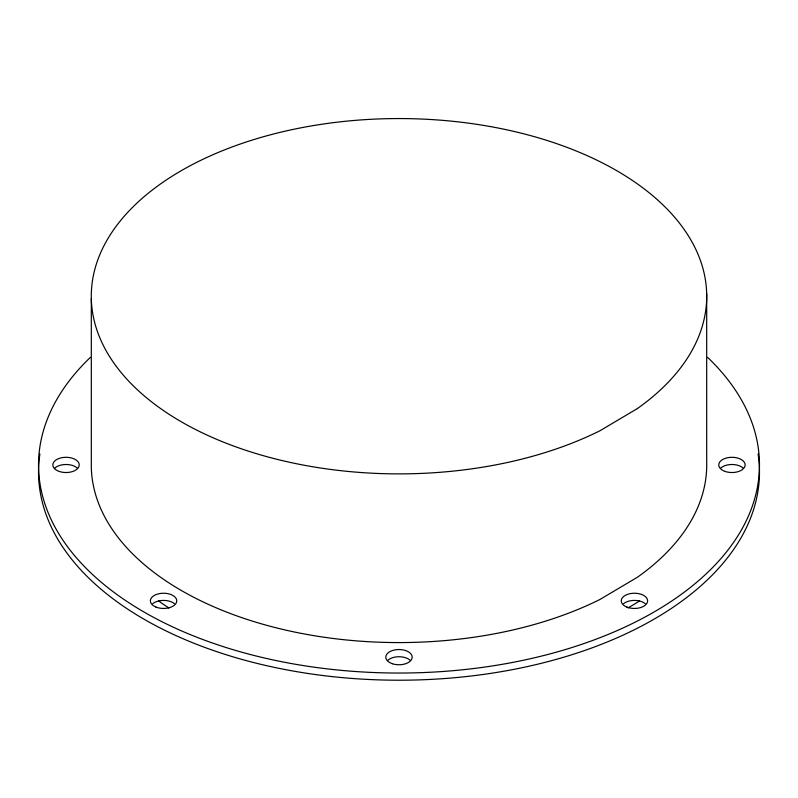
<?xml version="1.0" encoding="UTF-8"?>
<svg xmlns="http://www.w3.org/2000/svg" width="798" height="798" viewBox="0 0 798 798"><rect width="100%" height="100%" fill="white"/><g stroke="black" fill="none" stroke-linecap="round" stroke-linejoin="round"><path stroke-width="1.2" d="M628.116 607.886L637.363 602.4A307.719 177.665 0 0 0 639.467 600.904M706.689 293.834L706.689 462.531A307.719 177.665 0 0 1 637.363 577.273L599.946 599.468A307.719 177.665 0 0 1 272.716 626.929A307.719 177.665 0 0 1 91.311 467.309L91.311 298.612M758.1 453.962A360.477 208.118 0 0 1 399 680.215A360.477 208.118 0 0 1 39.9 453.962M623.627 603.657A13.187 7.611 0 0 1 645.233 603.657M152.767 603.657A13.187 7.611 0 0 1 174.373 603.657M720.534 468.296A13.187 7.611 0 0 1 743.377 468.296M387.579 660.525A13.187 7.611 0 0 1 410.421 660.525M54.623 468.296A13.187 7.611 0 0 1 77.466 468.296M707.617 357.374A360.477 208.118 0 0 1 632.495 623.477A360.477 208.118 0 0 1 165.505 623.477A360.477 208.118 0 0 1 90.383 357.374M168.887 607.996A307.719 177.665 0 0 1 158.692 601.014M637.363 408.576L599.946 430.77A307.719 177.665 0 0 1 100.558 339.509A307.719 177.665 0 0 1 465.932 122.812A307.719 177.665 0 0 1 637.363 408.576M626.869 607.079A13.187 7.611 0 0 0 647.567 601.512A13.187 7.611 0 0 0 628.864 593.941A13.187 7.611 0 0 0 626.869 607.079M155.999 607.079A13.187 7.611 0 0 0 176.707 601.512A13.187 7.611 0 0 0 157.994 593.941A13.187 7.611 0 0 0 155.999 607.079M725.362 471.518A13.187 7.611 0 0 0 745.142 464.925A13.187 7.611 0 0 0 725.362 458.321A13.187 7.611 0 0 0 725.362 471.518M392.407 663.746A13.187 7.611 0 0 0 412.187 657.153A13.187 7.611 0 0 0 392.407 650.55A13.187 7.611 0 0 0 392.407 663.746M59.451 471.518A13.187 7.611 0 0 0 79.231 464.925A13.187 7.611 0 0 0 59.451 458.321A13.187 7.611 0 0 0 59.451 471.518"/></g></svg>
